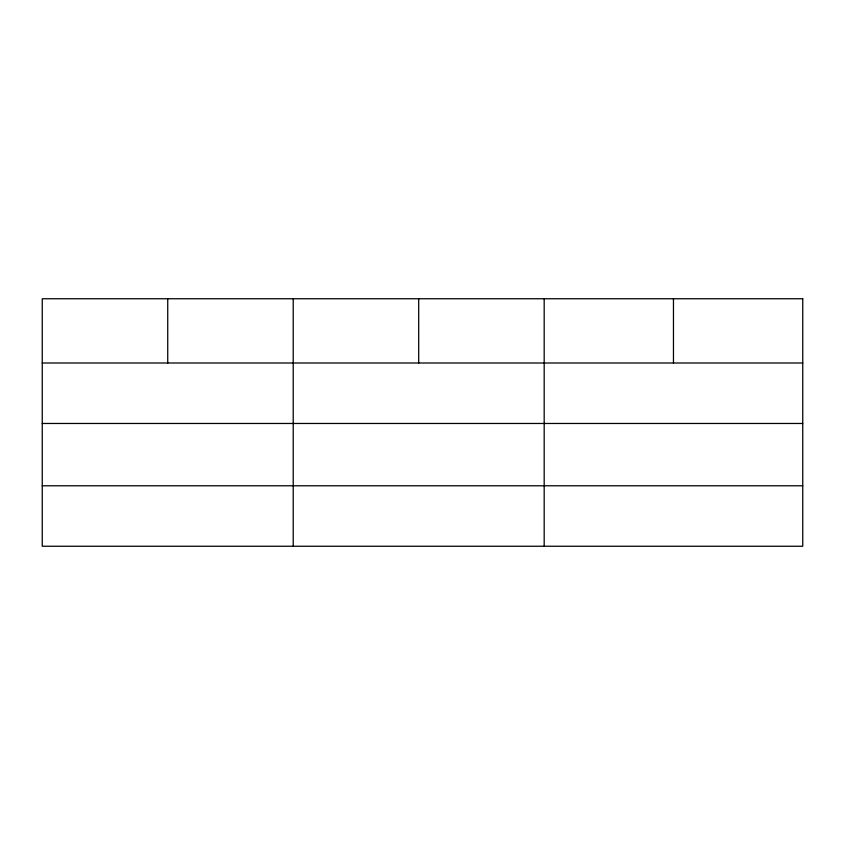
<?xml version="1.0" encoding="UTF-8"?>
<svg xmlns="http://www.w3.org/2000/svg" width="845" height="845" viewBox="0 0 845 845"><rect width="100%" height="100%" fill="white"/><g stroke="black" fill="none" stroke-linecap="round" stroke-linejoin="round"><path stroke-width="1.27" d="M42.25 363.001L802.75 363.001M42.25 423.472L802.75 423.472M42.25 485.78L802.75 485.78M673.465 298.75L673.465 363.001M544.18 298.75L544.18 546.25M418.697 298.75L418.697 363.001M293.215 298.75L293.215 546.25M167.732 298.75L167.732 363.001M802.75 298.75L42.25 298.75L42.25 546.25L802.75 546.25L802.75 298.75"/></g></svg>
